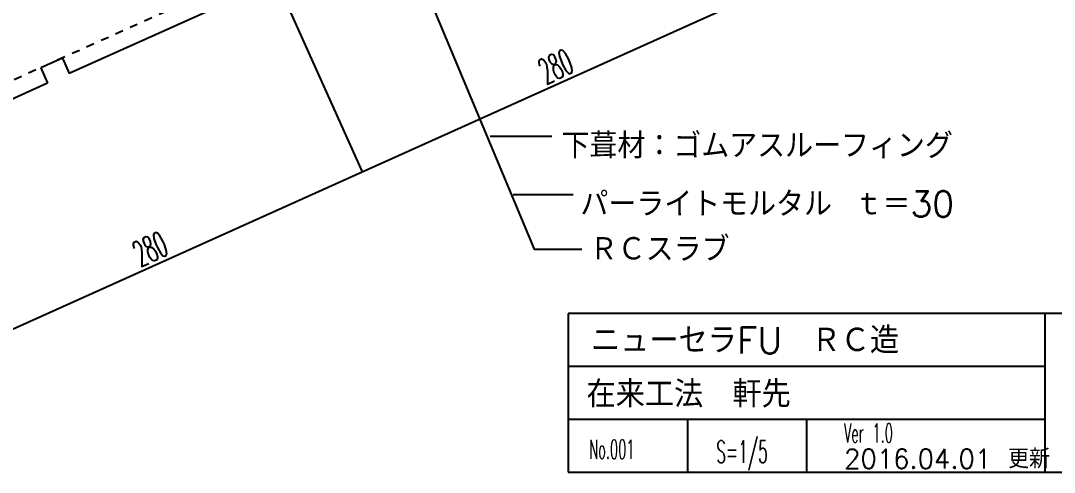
# Model space of a CAD drawing. Extents: x -1727 to 4652, y -2308 to 2357.
# Drawn here: x 504 to 1155, y 1080 to 1365 of the extents above; entities that cross this region are included whole.
import ezdxf

# ---------------------------------------------------------------- set-up
doc = ezdxf.new("R2010")
doc.units = 0
doc.header["$LTSCALE"] = 5
doc.linetypes.add('DOT', pattern=[2, 1, -1])
for name, color, linetype in [('0-0', 7, 'CONTINUOUS'), ('0-3', 7, 'CONTINUOUS'), ('0-4', 7, 'CONTINUOUS')]:
    doc.layers.add(name, color=color, linetype=linetype)
doc.styles.get("Standard").update_dxf_attribs({"font": 'txt.shx', "bigfont": 'extfont.shx'})

msp = doc.modelspace()

# ---------------------------------------------------------------- linework, layer by layer
at = {"layer": '0-0', "color": 7, "linetype": 'CONTINUOUS'}
for p, q in [((848.494, 1180.3427), (848.494, 1080.3427)), ((1448.494, 1180.3427), (848.494, 1180.3427)), ((1148.494, 1180.3427), (1148.494, 1080.3427)), ((1148.494, 1147.0093), (848.494, 1147.0093)), ((1148.494, 1113.676), (848.494, 1113.676)), ((923.494, 1113.676), (923.494, 1080.3427)), ((998.494, 1113.676), (998.494, 1080.3427)), ((848.494, 1080.3427), (1448.494, 1080.3427))]:
    msp.add_line(p, q, dxfattribs=at)
at = {"layer": '0-3', "color": 7, "linetype": 'CONTINUOUS'}
for p, q in [((653.2023, 1415.2973), (718.7511, 1269.6313)), ((718.7511, 1269.6313), (974.0897, 1384.5321)), ((799.3619, 1292.0846), (838.0402, 1292.0846)), ((463.421, 1154.7343), (718.7511, 1269.6313)), ((813.7934, 1255.3204), (851.6225, 1255.3204))]:
    msp.add_line(p, q, dxfattribs=at)
msp.add_lwpolyline([(675.0393, 1584.2086), (827.0024, 1220.8436), (857.0024, 1220.8436)], dxfattribs=at)
at = {"layer": '0-3', "color": 7}
msp.add_point((718.7511, 1269.6313), dxfattribs=at)
at = {"layer": '0-4', "color": 4, "linetype": 'DOT'}
msp.add_line((1325.1905, 1698.2208), (424.4598, 1293.8891), dxfattribs=at)
at = {"layer": '0-4', "color": 4, "linetype": 'CONTINUOUS'}
for p, q in [((1328.8976, 1688.2161), (534.1517, 1331.4602)), ((529.9617, 1341.2481), (516.2751, 1335.1043)), ((529.9617, 1341.2481), (534.1517, 1331.4602)), ((516.2751, 1335.1043), (520.4651, 1325.3163)), ((520.4651, 1325.3163), (429.2213, 1284.3576))]:
    msp.add_line(p, q, dxfattribs=at)

# ---------------------------------------------------------------- texts
at = {"layer": '0-0', "color": 7}
for s, height, p in [('ニューセラFU\u3000ＲＣ造', 16.7, (862.799, 1155.1164)), ('在来工法\u3000軒先', 16.7, (859.9739, 1121.2155)), ('2016.04.01 更新', 12, (1022.1775, 1082.8402))]:
    msp.add_text(s, height=height, dxfattribs=at).set_placement(p)
at = {"layer": '0-0', "color": 7, "width": 0.5}
for s, height, p in [('Ver 1.0', 12, (1022.0851, 1099.0536)), ('No.001', 12, (861.6458, 1088.8711)), ('S=1/5', 14, (941.6914, 1086.309))]:
    msp.add_text(s, height=height, dxfattribs=at).set_placement(p)
at = {"layer": '0-3', "color": 7, "width": 0.5}
for p in [(834.4514, 1324.4372), (579.1171, 1209.5383)]:
    msp.add_text('280', height=16, rotation=24.2275, dxfattribs=at).set_placement(p)
at = {"layer": '0-3', "color": 7}
for s, p in [('下葺材：ゴムアスルーフィング', (844.2439, 1278.0093)), ('パーライトモルタル ｔ＝30', (856.1067, 1241.3058)), ('ＲＣスラブ', (862.0024, 1212.8436))]:
    msp.add_text(s, height=16, dxfattribs=at).set_placement(p)

doc.saveas('drawing.dxf')
